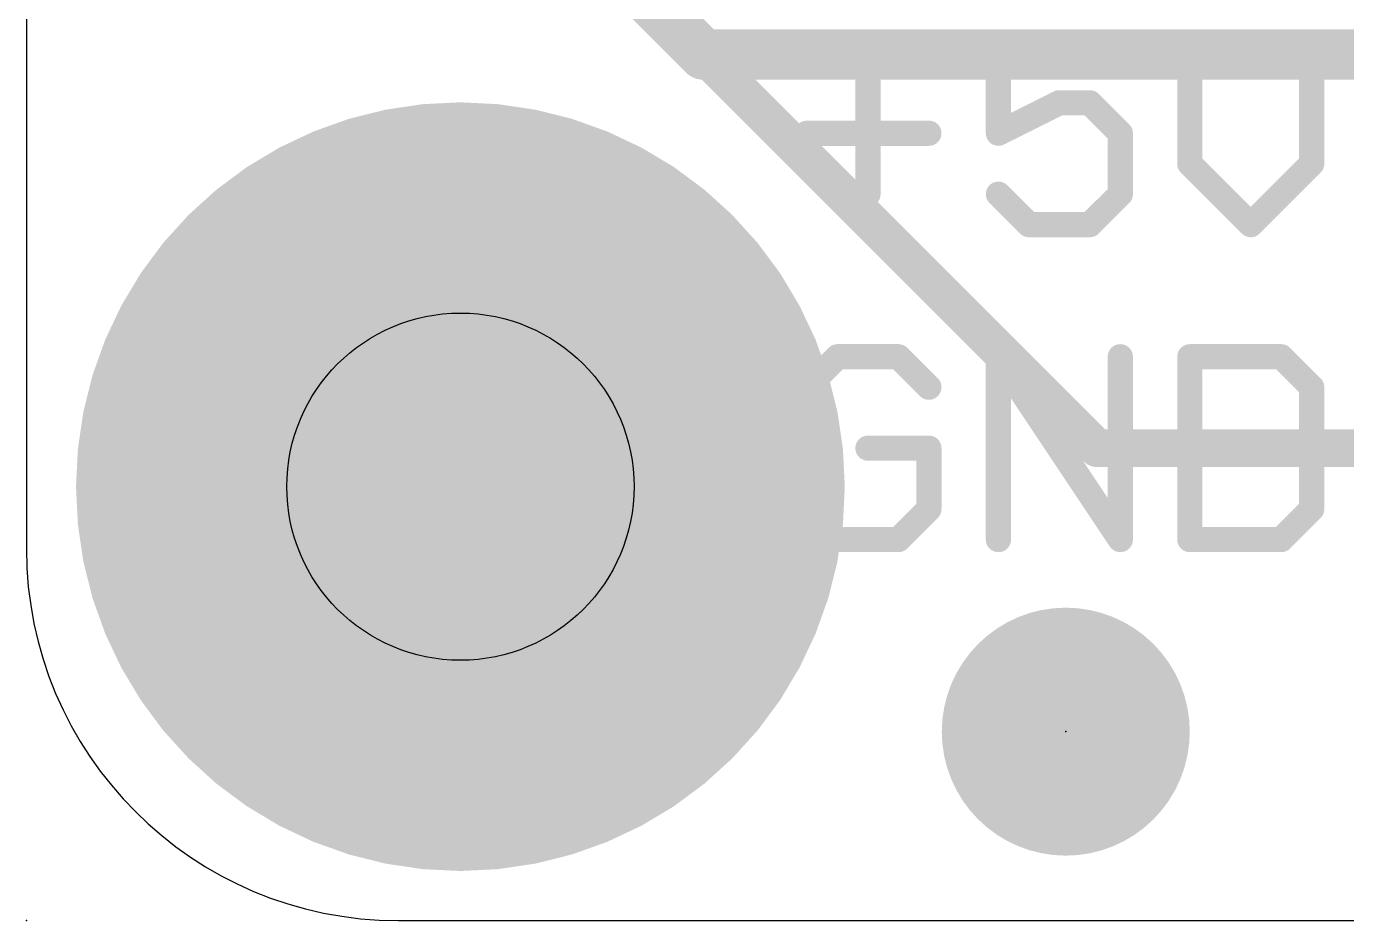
# Model space of a CAD drawing. Extents: x 0 to 65, y 0 to 56.5.
# Drawn here: x 0 to 10.65, y 0 to 7.21 of the extents above; entities that cross this region are included whole.
import ezdxf

# ---------------------------------------------------------------- set-up
doc = ezdxf.new("R2010")
doc.units = 0
for name, color, linetype in [('1', 12, 'CONTINUOUS'), ('16', 132, 'CONTINUOUS'), ('20', 40, 'CONTINUOUS'), ('21', 253, 'CONTINUOUS'), ('23', 53, 'CONTINUOUS'), ('29', 253, 'CONTINUOUS'), ('30', 253, 'CONTINUOUS'), ('39', 12, 'CONTINUOUS'), ('41', 12, 'CONTINUOUS')]:
    doc.layers.add(name, color=color, linetype=linetype)

# ---------------------------------------------------------------- blocks, each defined once
blk = doc.blocks.new('PIE')
at = {"const_width": 0.5}
blk.add_lwpolyline([(0, -0.25, 1), (0, 0.25, 1), (0, -0.25)], format="xyb", dxfattribs=at)

msp = doc.modelspace()

# ---------------------------------------------------------------- linework, layer by layer
at = {"layer": '1', "const_width": 0.3048}
for points in [[(8.636, 3.81), (4.572, 7.874)], [(11.811, 3.81), (8.636, 3.81)]]:
    msp.add_lwpolyline(points, dxfattribs=at)
at = {"layer": '1', "const_width": 0.1524}
for points in [[(8.636, 3.8862, 1), (8.636, 3.7338)], [(8.5821, 3.7561, 1), (8.6899, 3.8639)]]:
    msp.add_lwpolyline(points, format="xyb", dxfattribs=at)
at = {"layer": '16', "const_width": 0.4064}
for points in [[(5.461, 6.985), (4.572, 7.874)], [(11.811, 6.985), (5.461, 6.985)]]:
    msp.add_lwpolyline(points, dxfattribs=at)
at = {"layer": '16', "const_width": 0.2032}
for points in [[(5.461, 7.0866, 1), (5.461, 6.8834)], [(5.3892, 6.9132, 1), (5.5328, 7.0568)]]:
    msp.add_lwpolyline(points, format="xyb", dxfattribs=at)
at = {"layer": '20'}
for p, q in [((0, 53.5), (0, 3)), ((3, 0), (62, 0))]:
    msp.add_line(p, q, dxfattribs=at)
msp.add_circle((3.5, 3.5), 1.4, dxfattribs=at)
msp.add_arc((3, 3), 3, 180, 270, dxfattribs=at)
at = {"layer": '21', "const_width": 0.2032}
for points in [[(8.8218, 7.0879), (7.8388, 7.0879)], [(7.8388, 7.0879), (7.8388, 6.3506)], [(9.3824, 7.0879), (9.3824, 6.1049)], [(10.3654, 6.1049), (10.3654, 7.0879)], [(6.7867, 6.8421), (6.7867, 5.8591)], [(7.8388, 6.3506), (8.3303, 6.5964)], [(8.3303, 6.5964), (8.576, 6.5964)], [(8.576, 6.5964), (8.8218, 6.3506)], [(6.2952, 6.3506), (7.2782, 6.3506)], [(8.8218, 6.3506), (8.8218, 5.8591)], [(9.3824, 6.1049), (9.8739, 5.6134)], [(9.8739, 5.6134), (10.3654, 6.1049)], [(8.0845, 5.6134), (7.8388, 5.8591)], [(8.8218, 5.8591), (8.576, 5.6134)], [(8.576, 5.6134), (8.0845, 5.6134)], [(6.5409, 4.5479), (6.2952, 4.3021)], [(7.0324, 4.5479), (6.5409, 4.5479)], [(7.2782, 4.3021), (7.0324, 4.5479)], [(7.8388, 3.0734), (7.8388, 4.5479)], [(7.8388, 4.5479), (8.8218, 3.0734)], [(8.8218, 3.0734), (8.8218, 4.5479)], [(9.3824, 4.5479), (9.3824, 3.0734)], [(10.1196, 4.5479), (9.3824, 4.5479)], [(10.3654, 4.3021), (10.1196, 4.5479)], [(6.2952, 4.3021), (6.2952, 3.3191)], [(10.3654, 3.3191), (10.3654, 4.3021)], [(7.2782, 3.8106), (6.7867, 3.8106)], [(7.2782, 3.3191), (7.2782, 3.8106)], [(6.2952, 3.3191), (6.5409, 3.0734)], [(7.0324, 3.0734), (7.2782, 3.3191)], [(10.1196, 3.0734), (10.3654, 3.3191)], [(6.5409, 3.0734), (7.0324, 3.0734)], [(9.3824, 3.0734), (10.1196, 3.0734)]]:
    msp.add_lwpolyline(points, dxfattribs=at)
at = {"layer": '21', "const_width": 0.1016}
for points in [[(7.8388, 7.1387, 1), (7.8388, 7.0371)], [(7.8896, 7.0879, 1), (7.788, 7.0879)], [(8.8218, 7.0371, 1), (8.8218, 7.1387)], [(9.4332, 7.0879, 1), (9.3316, 7.0879)], [(10.4162, 7.0879, 1), (10.3146, 7.0879)], [(6.8375, 6.8421, 1), (6.7359, 6.8421)], [(8.3303, 6.6472, 1), (8.3303, 6.5456)], [(8.353, 6.5509, 1), (8.3076, 6.6418)], [(8.6119, 6.6323, 1), (8.5401, 6.5605)], [(8.576, 6.5456, 1), (8.576, 6.6472)], [(6.2952, 6.4014, 1), (6.2952, 6.2998)], [(7.2782, 6.2998, 1), (7.2782, 6.4014)], [(7.8161, 6.3961, 1), (7.8615, 6.3052)], [(7.788, 6.3506, 1), (7.8896, 6.3506)], [(8.8726, 6.3506, 1), (8.771, 6.3506)], [(8.7858, 6.3147, 1), (8.8577, 6.3865)], [(9.4183, 6.1408, 1), (9.3465, 6.069)], [(10.4013, 6.069, 1), (10.3295, 6.1408)], [(9.3316, 6.1049, 1), (9.4332, 6.1049)], [(10.3146, 6.1049, 1), (10.4162, 6.1049)], [(6.7359, 5.8591, 1), (6.8375, 5.8591)], [(7.8747, 5.8951, 1), (7.8029, 5.8232)], [(8.771, 5.8591, 1), (8.8726, 5.8591)], [(8.8577, 5.8232, 1), (8.7858, 5.8951)], [(8.0845, 5.6642, 1), (8.0845, 5.5626)], [(8.0486, 5.5775, 1), (8.1205, 5.6493)], [(8.5401, 5.6493, 1), (8.6119, 5.5775)], [(8.576, 5.5626, 1), (8.576, 5.6642)], [(9.838, 5.6493, 1), (9.9098, 5.5775)], [(9.838, 5.5775, 1), (9.9098, 5.6493)], [(6.5409, 4.5987, 1), (6.5409, 4.4971)], [(6.5769, 4.5119, 1), (6.505, 4.5838)], [(7.0683, 4.5838, 1), (6.9965, 4.5119)], [(7.0324, 4.4971, 1), (7.0324, 4.5987)], [(7.8896, 4.5479, 1), (7.788, 4.5479)], [(7.8811, 4.576, 1), (7.7965, 4.5197)], [(8.8726, 4.5479, 1), (8.771, 4.5479)], [(9.4332, 4.5479, 1), (9.3316, 4.5479)], [(9.3824, 4.5987, 1), (9.3824, 4.4971)], [(10.1556, 4.5838, 1), (10.0837, 4.5119)], [(10.1196, 4.4971, 1), (10.1196, 4.5987)], [(6.346, 4.3021, 1), (6.2444, 4.3021)], [(6.2593, 4.338, 1), (6.3311, 4.2662)], [(7.2422, 4.2662, 1), (7.3141, 4.338)], [(10.4162, 4.3021, 1), (10.3146, 4.3021)], [(10.3295, 4.2662, 1), (10.4013, 4.338)], [(6.7867, 3.8614, 1), (6.7867, 3.7598)], [(7.329, 3.8106, 1), (7.2274, 3.8106)], [(7.2782, 3.7598, 1), (7.2782, 3.8614)], [(6.3311, 3.3551, 1), (6.2593, 3.2832)], [(7.3141, 3.2832, 1), (7.2422, 3.3551)], [(10.4013, 3.2832, 1), (10.3295, 3.3551)], [(6.2444, 3.3191, 1), (6.346, 3.3191)], [(7.2274, 3.3191, 1), (7.329, 3.3191)], [(10.3146, 3.3191, 1), (10.4162, 3.3191)], [(6.5409, 3.1242, 1), (6.5409, 3.0226)], [(6.505, 3.0375, 1), (6.5769, 3.1093)], [(6.9965, 3.1093, 1), (7.0683, 3.0375)], [(7.0324, 3.0226, 1), (7.0324, 3.1242)], [(7.788, 3.0734, 1), (7.8896, 3.0734)], [(8.771, 3.0734, 1), (8.8726, 3.0734)], [(8.7795, 3.0452, 1), (8.864, 3.1016)], [(9.3824, 3.1242, 1), (9.3824, 3.0226)], [(9.3316, 3.0734, 1), (9.4332, 3.0734)], [(10.0837, 3.1093, 1), (10.1556, 3.0375)], [(10.1196, 3.0226, 1), (10.1196, 3.1242)]]:
    msp.add_lwpolyline(points, format="xyb", dxfattribs=at)
at = {"layer": '23'}
for p in [(8.382, 1.524), (0, 0)]:
    msp.add_point(p, dxfattribs=at)
at = {"layer": '29'}
for points, const_width in [([(3.5, 2.7746, 1), (3.5, 4.2254, 1), (3.5, 2.7746)], 1.4508), ([(8.382, 2.274, 0.4142), (7.632, 1.524)], 0.5), ([(9.132, 1.524, 0.4142), (8.382, 2.274)], 0.5), ([(8.382, 2.399, 1), (8.382, 2.149)], 0.25), ([(8.382, 2.149, 1), (8.382, 2.399)], 0.25), ([(7.632, 1.524, 0.4142), (8.382, 0.774)], 0.5), ([(7.757, 1.524, 1), (7.507, 1.524)], 0.25), ([(8.382, 0.774, 0.4142), (9.132, 1.524)], 0.5), ([(9.257, 1.524, 1), (9.007, 1.524)], 0.25), ([(7.507, 1.524, 1), (7.757, 1.524)], 0.25), ([(9.007, 1.524, 1), (9.257, 1.524)], 0.25), ([(8.382, 0.899, 1), (8.382, 0.649)], 0.25), ([(8.382, 0.649, 1), (8.382, 0.899)], 0.25)]:
    msp.add_lwpolyline(points, format="xyb", dxfattribs=dict(at, const_width=const_width))
at = {"layer": '30', "const_width": 1.4508}
msp.add_lwpolyline([(3.5, 2.7746, 1), (3.5, 4.2254, 1), (3.5, 2.7746)], format="xyb", dxfattribs=at)
at = {"layer": '39'}
for points, const_width in [([(8.382, 2.274, 0.4142), (7.632, 1.524)], 0.5), ([(9.132, 1.524, 0.4142), (8.382, 2.274)], 0.5), ([(8.382, 2.399, 1), (8.382, 2.149)], 0.25), ([(8.382, 2.149, 1), (8.382, 2.399)], 0.25), ([(7.632, 1.524, 0.4142), (8.382, 0.774)], 0.5), ([(7.757, 1.524, 1), (7.507, 1.524)], 0.25), ([(8.382, 0.774, 0.4142), (9.132, 1.524)], 0.5), ([(9.257, 1.524, 1), (9.007, 1.524)], 0.25), ([(7.507, 1.524, 1), (7.757, 1.524)], 0.25), ([(9.007, 1.524, 1), (9.257, 1.524)], 0.25), ([(8.382, 0.899, 1), (8.382, 0.649)], 0.25), ([(8.382, 0.649, 1), (8.382, 0.899)], 0.25)]:
    msp.add_lwpolyline(points, format="xyb", dxfattribs=dict(at, const_width=const_width))
at = {"layer": '41'}
for points, const_width in [([(3.5, 1.95, 1), (3.5, 5.05, 1), (3.5, 1.95)], 3.1), ([(8.382, 2.274, 0.4142), (7.632, 1.524)], 0.5), ([(9.132, 1.524, 0.4142), (8.382, 2.274)], 0.5), ([(8.382, 2.399, 1), (8.382, 2.149)], 0.25), ([(8.382, 2.149, 1), (8.382, 2.399)], 0.25), ([(7.632, 1.524, 0.4142), (8.382, 0.774)], 0.5), ([(7.757, 1.524, 1), (7.507, 1.524)], 0.25), ([(8.382, 0.774, 0.4142), (9.132, 1.524)], 0.5), ([(9.257, 1.524, 1), (9.007, 1.524)], 0.25), ([(7.507, 1.524, 1), (7.757, 1.524)], 0.25), ([(9.007, 1.524, 1), (9.257, 1.524)], 0.25), ([(8.382, 0.899, 1), (8.382, 0.649)], 0.25), ([(8.382, 0.649, 1), (8.382, 0.899)], 0.25)]:
    msp.add_lwpolyline(points, format="xyb", dxfattribs=dict(at, const_width=const_width))

# ---------------------------------------------------------------- block references
at = {"layer": '1'}
msp.add_blockref('PIE', (8.382, 1.524), dxfattribs=at)
at = {"layer": '29', "xscale": 1.1016, "yscale": 1.1016}
msp.add_blockref('PIE', (8.382, 1.524), dxfattribs=at)

doc.saveas('drawing.dxf')
